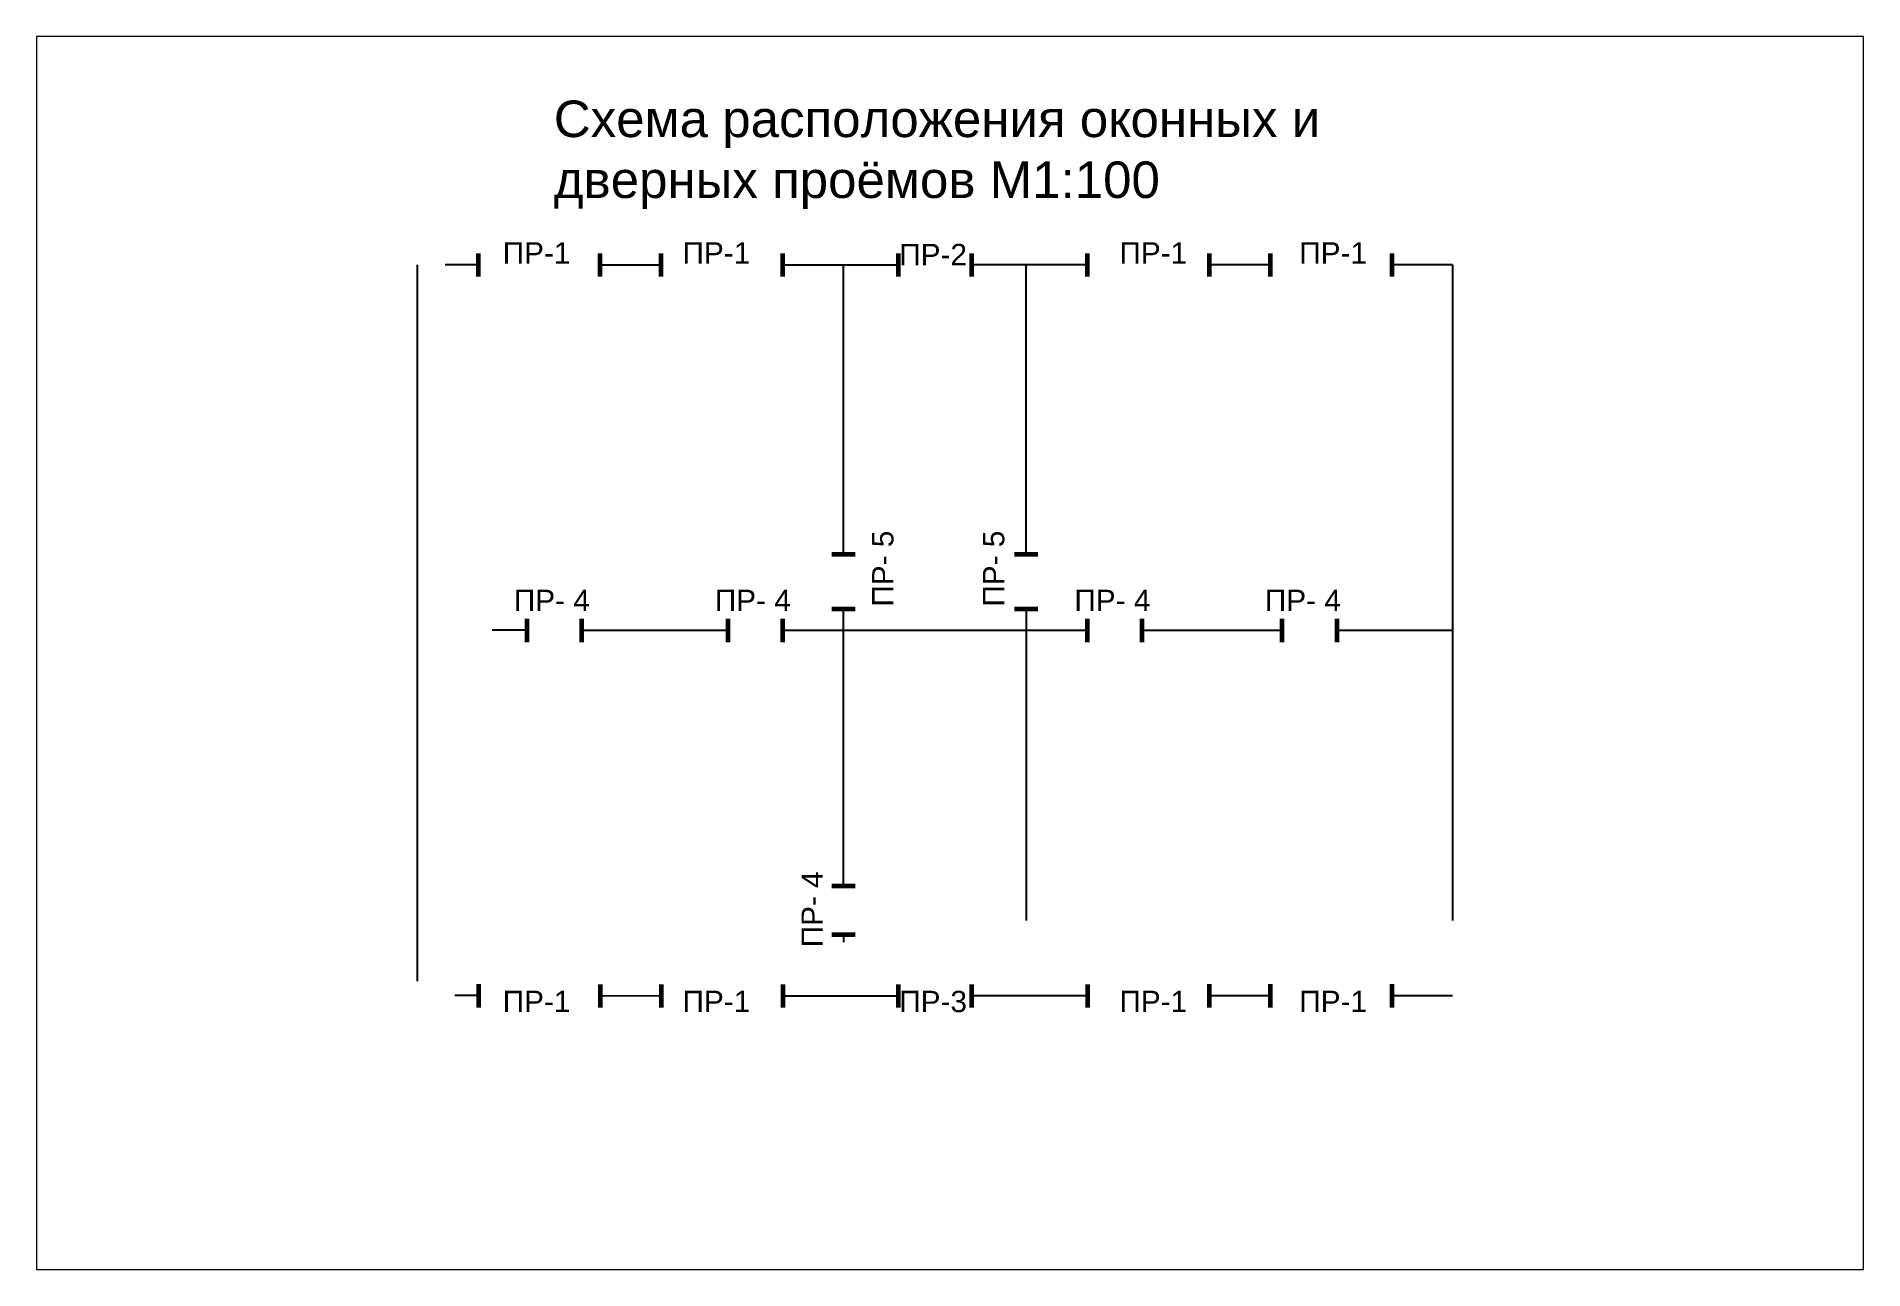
# Paper-space layout 'Схема перемычек' of a CAD drawing. Header units: millimetres. Extents: x -5 to 295, y 3 to 205.
# The model-space entities are those that its viewports show. They can reach past a viewport. Long polylines and large blocks are cut down to what shows.
import ezdxf

# ---------------------------------------------------------------- set-up
doc = ezdxf.new("R2010")
doc.units = ezdxf.units.MM
doc.linetypes.add('DASHDOT_axis', pattern=[24, 20, -1.5, 1, -1.5])
doc.layers.add('Видовой экран', color=7, linetype='Continuous', plot=False)
doc.layers.add('каменные и деревянные эл', color=7, linetype='Continuous', lineweight=60)
doc.layers.add('Ось', color=7, linetype='DASHDOT_axis', lineweight=25)
doc.styles.get("Standard").update_dxf_attribs({"font": 'arial.ttf'})

msp = doc.modelspace()

# ---------------------------------------------------------------- linework, layer by layer
msp.add_line((303458.32467, -47142.51588), (303458.32467, -42592.51588))
for points in [[(296458.32467, -36942.51588), (296458.32467, -48705.38657)], [(297458.32467, -36942.51588), (296915.6739, -36942.51588)], [(313458.32467, -36942.51588), (313458.32467, -47709.90362)], [(306458.32467, -42592.51588), (306458.32467, -47713.88347)], [(298258.32467, -42942.51588), (297688.05859, -42942.51588)], [(303458.32467, -47942.51588), (303458.32467, -48066.76887)], [(297462.91437, -48942.3764), (297076.10859, -48942.51588)]]:
    msp.add_lwpolyline(points)
at = {"layer": 'каменные и деревянные эл'}
for p, q in [((297458.32467, -36757.6929), (297458.32467, -37137.6929)), ((299458.32467, -36757.6929), (299458.32467, -37137.6929)), ((300458.32467, -36757.6929), (300458.32467, -37137.6929)), ((302458.32467, -36757.6929), (302458.32467, -37137.6929)), ((304358.32467, -36757.6929), (304358.32467, -37137.6929)), ((305558.32467, -36757.6929), (305558.32467, -37137.6929)), ((307458.32467, -36757.6929), (307458.32467, -37137.6929)), ((309462.72825, -36757.6929), (309462.72825, -37137.6929)), ((310462.72852, -36757.69613), (310462.72852, -37137.69613)), ((312462.72906, -36757.6929), (312462.72906, -37137.6929)), ((303268.32467, -41692.51588), (303648.32467, -41692.51588)), ((306268.32467, -41692.51588), (306648.32467, -41692.51588)), ((303268.32467, -42592.51588), (303648.32467, -42592.51588)), ((306268.32467, -42592.51588), (306648.32467, -42592.51588)), ((298258.32467, -42757.6929), (298258.32467, -43137.6929)), ((299158.32467, -42757.6929), (299158.32467, -43137.6929)), ((301558.32467, -42757.6929), (301558.32467, -43137.6929)), ((302458.32467, -42757.6929), (302458.32467, -43137.6929)), ((307458.32467, -42757.6929), (307458.32467, -43137.6929)), ((308358.32467, -42757.6929), (308358.32467, -43137.6929)), ((310658.32467, -42757.6929), (310658.32467, -43137.6929)), ((311558.32467, -42757.6929), (311558.32467, -43137.6929)), ((303268.32467, -47142.51588), (303648.32467, -47142.51588)), ((303268.32467, -47942.51588), (303648.32467, -47942.51588)), ((297462.65173, -48757.55351), (297462.65173, -49137.55351)), ((299462.85857, -48760.78146), (299462.85857, -49140.78146)), ((300462.72928, -48762.39531), (300462.72928, -49142.39531)), ((302462.72927, -48761.65015), (302462.72927, -49141.65015)), ((304358.32467, -48760.94389), (304358.32467, -49140.94389)), ((305558.32467, -48760.4968), (305558.32467, -49140.4968)), ((307463.05064, -48759.78714), (307463.05064, -49139.78714)), ((309462.72924, -48759.0421), (309462.72924, -49139.0421)), ((310462.72924, -48758.66952), (310462.72924, -49138.66952)), ((312462.72923, -48757.92436), (312462.72923, -49137.92436))]:
    msp.add_line(p, q, dxfattribs=at)
at = {"layer": 'Ось'}
for p, q in [((299458.32467, -36942.51588), (300458.32467, -36942.51588)), ((302458.32467, -36942.51588), (304358.32467, -36942.51588)), ((303458.32467, -41692.51588), (303458.32467, -36942.51588)), ((307458.32467, -36942.51588), (305558.32467, -36942.51588)), ((306458.32467, -41692.51588), (306458.32467, -36942.51588)), ((310462.72852, -36942.51911), (309462.72825, -36942.51588)), ((313458.32467, -36942.51588), (312462.72906, -36942.51588)), ((299158.32467, -42942.51588), (301558.32467, -42942.51588)), ((302458.32467, -42942.51588), (307458.32467, -42942.51588)), ((308358.32467, -42942.51588), (310658.32467, -42942.51588)), ((311558.32467, -42942.51588), (313458.32467, -42942.51588)), ((299462.85857, -48945.60444), (300462.72928, -48947.21829)), ((302462.72927, -48946.47313), (304358.32467, -48945.76687)), ((305558.32467, -48945.31978), (307463.05064, -48944.61011)), ((309462.72924, -48943.86507), (310462.72924, -48943.4925)), ((312462.72923, -48942.74734), (313458.32467, -48942.3764))]:
    msp.add_line(p, q, dxfattribs=at)

# ---------------------------------------------------------------- texts
at = {"lineweight": 25, "insert": (298701.97401, -34245.65561), "char_height": 600, "attachment_point": 1}
msp.add_mtext_dynamic_manual_height_columns('\\pxt12;Схема расположения оконных и дверных проёмов М1:100', width=12735.2669893, gutter_width=12.5, heights=[0], dxfattribs=at)
at = {"char_height": 350}
for s, width, heights, insert, attachment_point in [('ПР-1', 110.1427955, [0], (298974.35485, -36572.14798), 3), ('ПР-1', 110.1427955, [0], (301927.72041, -36572.14798), 3), ('ПР-2', 110.1427955, [0], (305486.19239, -36599.25408), 3), ('ПР-1', 110.1427955, [0], (307988.92893, -36572.14798), 1), ('ПР-1', 110.1427955, [0], (310942.29449, -36572.14798), 1), ('ПР- 4', 1345.129436, [0], (299293.39559, -42629.11333), 9), ('ПР- 4', 1345.129436, [0], (302593.22215, -42629.11333), 9), ('ПР- 4', 1345.129436, [0], (308497.84438, -42629.11333), 9), ('ПР- 4', 1345.129436, [0], (311625.18246, -42629.11333), 9), ('ПР-1', 110.1427955, [0], (298974.35485, -49214.73788), 9), ('ПР-1', 110.1427955, [0], (301927.72041, -49214.73788), 9), ('ПР-3', 110.1427955, [362.88783], (305486.16942, -49220.94525), 9), ('ПР-1', 110.1427955, [0], (307988.92893, -49214.73788), 7), ('ПР-1', 110.1427955, [0], (310942.29449, -49214.73788), 7)]:
    msp.add_mtext_dynamic_manual_height_columns(s, width=width, gutter_width=1250, heights=heights, dxfattribs=dict(at, insert=insert, attachment_point=attachment_point))
at = {"char_height": 350, "attachment_point": 9, "rotation": 90}
for s, insert in [('ПР- 5', (304283.57305, -41308.9237)), ('ПР- 5', (306103.33112, -41308.9237)), ('ПР- 4', (303119.06362, -46903.91883))]:
    msp.add_mtext_dynamic_manual_height_columns(s, width=1345.129436, gutter_width=1250, heights=[0], dxfattribs=dict(at, insert=insert))

psp = doc.layouts.new('Схема перемычек')

# ---------------------------------------------------------------- viewports
at = {"layer": 'Видовой экран'}
psp.add_viewport(center=(145.24, 103.78), size=(299.97, 202.4808), view_center_point=(305206.97436, -43318.39655), view_height=20248.0863307, dxfattribs=at)

doc.saveas('drawing.dxf')
